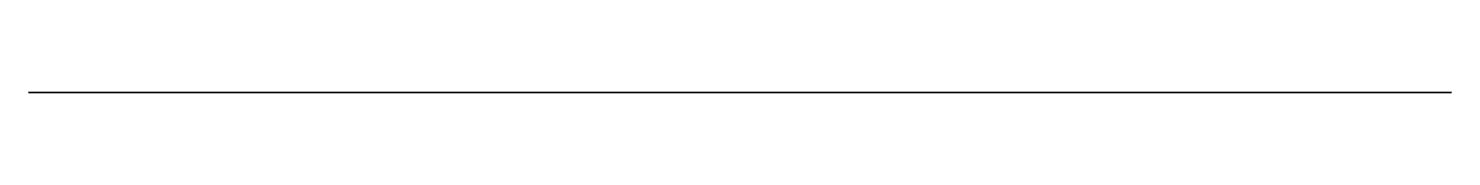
# Model space of a CAD drawing. Header units: millimetres. Extents: x -88 to -68, y 0 to 0.
import ezdxf

# ---------------------------------------------------------------- set-up
doc = ezdxf.new("R2010")
doc.units = ezdxf.units.MM
doc.layers.get('0').update_dxf_attribs({"color": 194, "true_color": 0x551cb1})

msp = doc.modelspace()

# ---------------------------------------------------------------- linework, layer by layer
at = {"color": 251, "true_color": 0x565656}
msp.add_polyline3d([(-82.066, 0, -22.351), (-81.917, 0, -22.495), (-81.761, 0, -22.631), (-81.597, 0, -22.758), (-81.428, 0, -22.875), (-81.335, 0, -22.933), (-81.238, 0, -22.986), (-81.14, 0, -23.035), (-81.039, 0, -23.08), (-80.832, 0, -23.16), (-80.618, 0, -23.229), (-79.741, 0, -23.461), (-79.532, 0, -23.522), (-79.326, 0, -23.592), (-79.226, 0, -23.632), (-79.126, 0, -23.675), (-79.029, 0, -23.723), (-78.933, 0, -23.775), (-78.794, 0, -23.859), (-78.661, 0, -23.952), (-78.533, 0, -24.052), (-78.411, 0, -24.159), (-78.295, 0, -24.273), (-78.186, 0, -24.393), (-78.083, 0, -24.519), (-77.988, 0, -24.65), (-77.9, 0, -24.787), (-77.818, 0, -24.927), (-77.744, 0, -25.072), (-77.678, 0, -25.221), (-77.62, 0, -25.372), (-77.571, 0, -25.527), (-77.531, 0, -25.684), (-77.501, 0, -25.844), (-77.216, 0, -25.85), (-76.933, 0, -25.868), (-76.651, 0, -25.901), (-76.374, 0, -25.95), (-76.237, 0, -25.981), (-76.102, 0, -26.017), (-75.969, 0, -26.057), (-75.838, 0, -26.103), (-75.709, 0, -26.154), (-75.583, 0, -26.21), (-75.459, 0, -26.272), (-75.338, 0, -26.34), (-75.193, 0, -26.431), (-75.053, 0, -26.53), (-74.917, 0, -26.635), (-74.786, 0, -26.748), (-74.66, 0, -26.866), (-74.539, 0, -26.991), (-74.423, 0, -27.122), (-74.313, 0, -27.258), (-74.208, 0, -27.4), (-74.11, 0, -27.546), (-74.016, 0, -27.698), (-73.929, 0, -27.854), (-73.848, 0, -28.014), (-73.774, 0, -28.178), (-73.706, 0, -28.346), (-73.644, 0, -28.517), (-73.585, 0, -28.708), (-73.534, 0, -28.902), (-73.491, 0, -29.097), (-73.457, 0, -29.294), (-73.432, 0, -29.491), (-73.415, 0, -29.69), (-73.406, 0, -29.889), (-73.406, 0, -30.088), (-73.415, 0, -30.288), (-73.431, 0, -30.486), (-73.456, 0, -30.684), (-73.49, 0, -30.881), (-73.531, 0, -31.076), (-73.581, 0, -31.27), (-73.64, 0, -31.461), (-73.706, 0, -31.65), (-73.766, 0, -31.802), (-73.832, 0, -31.952), (-73.903, 0, -32.099), (-73.978, 0, -32.243), (-74.144, 0, -32.523), (-74.329, 0, -32.789), (-74.532, 0, -33.043), (-74.751, 0, -33.281), (-74.986, 0, -33.504), (-75.235, 0, -33.709), (-75.315, 0, -33.767), (-75.397, 0, -33.82), (-75.481, 0, -33.868), (-75.568, 0, -33.912), (-75.657, 0, -33.952), (-75.748, 0, -33.987), (-75.841, 0, -34.019), (-75.936, 0, -34.047), (-76.032, 0, -34.071), (-76.129, 0, -34.091), (-76.327, 0, -34.122), (-76.527, 0, -34.14), (-76.729, 0, -34.145), (-76.733, 0, -37.326), (-77.439, 0, -38.112), (-78.089, 0, -38.94), (-78.684, 0, -39.806), (-79.22, 0, -40.709), (-79.697, 0, -41.644), (-80.113, 0, -42.609), (-80.467, 0, -43.601), (-80.756, 0, -44.617), (-80.978, 0, -45.65), (-81.132, 0, -46.693), (-81.218, 0, -47.743), (-81.235, 0, -48.795), (-81.185, 0, -49.846), (-81.067, 0, -50.893), (-80.881, 0, -51.931), (-80.628, 0, -52.957), (-80.421, 0, -53.634), (-80.183, 0, -54.3), (-79.915, 0, -54.955), (-79.618, 0, -55.597), (-79.291, 0, -56.224), (-78.935, 0, -56.834), (-78.551, 0, -57.427), (-78.138, 0, -58.001), (-77.501, 0, -58.794), (-76.821, 0, -59.561), (-75.363, 0, -61.033), (-72.265, 0, -63.852), (-70.804, 0, -65.137), (-70.448, 0, -65.468), (-70.105, 0, -65.809), (-69.781, 0, -66.163), (-69.481, 0, -66.533), (-69.199, 0, -66.931), (-68.943, 0, -67.349), (-68.714, 0, -67.783), (-68.513, 0, -68.227), (-68.421, 0, -68.465), (-68.339, 0, -68.706), (-68.268, 0, -68.949), (-68.207, 0, -69.194), (-68.158, 0, -69.441), (-68.119, 0, -69.689), (-68.093, 0, -69.938), (-68.078, 0, -70.187), (-68.078, 0, -70.489), (-68.097, 0, -70.789), (-68.136, 0, -71.088), (-68.194, 0, -71.383), (-68.271, 0, -71.674), (-68.366, 0, -71.96), (-68.479, 0, -72.24), (-68.609, 0, -72.512), (-68.764, 0, -72.79), (-68.935, 0, -73.058), (-69.123, 0, -73.315), (-69.325, 0, -73.56), (-69.541, 0, -73.793), (-69.771, 0, -74.012), (-70.014, 0, -74.217), (-70.269, 0, -74.408), (-70.535, 0, -74.582), (-70.81, 0, -74.74), (-71.093, 0, -74.881), (-71.384, 0, -75.005), (-71.681, 0, -75.111), (-71.985, 0, -75.199), (-72.294, 0, -75.27), (-72.608, 0, -75.321), (-72.608, 0, -76.75), (-71.275, 0, -77.873), (-70.017, 0, -78.889), (-69.714, 0, -79.152), (-69.425, 0, -79.425), (-69.155, 0, -79.714), (-69.028, 0, -79.865), (-68.908, 0, -80.022), (-68.792, 0, -80.188), (-68.682, 0, -80.36), (-68.579, 0, -80.536), (-68.484, 0, -80.717), (-68.396, 0, -80.902), (-68.317, 0, -81.09), (-68.245, 0, -81.281), (-68.181, 0, -81.473), (-68.128, 0, -81.663), (-68.083, 0, -81.854), (-68.047, 0, -82.048), (-68.018, 0, -82.243), (-67.979, 0, -82.638), (-67.96, 0, -83.037), (-67.971, 0, -84.655), (-67.971, 0, -135.798), (-88.029, 0, -135.798), (-88.022, 0, -17.2), (-86.2, 0, -17.703), (-85.702, 0, -17.86), (-85.456, 0, -17.946), (-85.214, 0, -18.041), (-84.978, 0, -18.145), (-84.75, 0, -18.262), (-84.639, 0, -18.326), (-84.531, 0, -18.394), (-84.426, 0, -18.465), (-84.324, 0, -18.541), (-84.237, 0, -18.612), (-84.152, 0, -18.687), (-84.071, 0, -18.764), (-83.992, 0, -18.845), (-83.843, 0, -19.015), (-83.704, 0, -19.196), (-83.576, 0, -19.385), (-83.458, 0, -19.582), (-83.35, 0, -19.786), (-83.251, 0, -19.995), (-83.081, 0, -20.409), (-82.925, 0, -20.831), (-82.764, 0, -21.249), (-82.676, 0, -21.451), (-82.578, 0, -21.648), (-82.525, 0, -21.744), (-82.469, 0, -21.837), (-82.41, 0, -21.929), (-82.347, 0, -22.018), (-82.281, 0, -22.105), (-82.212, 0, -22.19), (-82.14, 0, -22.272)], close=True, dxfattribs=at)

doc.saveas('drawing.dxf')
